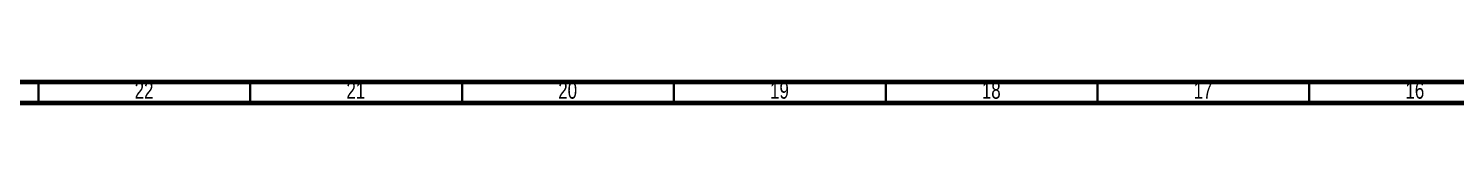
# Model space of a CAD drawing. Header units: millimetres. Extents: x 5 to 1512, y -497 to 895.
# Drawn here: x 397.6 to 734.5, y 5 to 10.1 of the extents above; entities that cross this region are included whole.
import ezdxf

# ---------------------------------------------------------------- set-up
doc = ezdxf.new("R2010")
doc.units = ezdxf.units.MM
doc.styles.add('SLDTEXTSTYLE13', font='TXT', dxfattribs={"width": 0.75})

msp = doc.modelspace()

# ---------------------------------------------------------------- linework, layer by layer
at = {"color": 7, "linetype": 'Continuous', "lineweight": 70}
for p, q in [((1490, 10), (10, 10)), ((1495, 5), (5, 5))]:
    msp.add_line(p, q, dxfattribs=at)
at = {"color": 7, "linetype": 'Continuous', "lineweight": 35}
for p, q in [((400, 10), (400, 5)), ((450, 10), (450, 5)), ((500, 10), (500, 5)), ((550, 10), (550, 5)), ((600, 10), (600, 5)), ((650, 10), (650, 5)), ((700, 10), (700, 5))]:
    msp.add_line(p, q, dxfattribs=at)

# ---------------------------------------------------------------- texts
at = {"color": 7, "linetype": 'Continuous', "lineweight": 0, "char_height": 3.9688, "attachment_point": 2, "style": 'SLDTEXTSTYLE13'}
for s, insert in [('22', (424.92, 10.06)), ('21', (474.92, 10.06)), ('20', (524.92, 10.06)), ('19', (574.92, 10.06)), ('18', (624.92, 10.06)), ('16', (724.92, 10.06)), ('17', (674.92, 10.06))]:
    msp.add_mtext(s, dxfattribs=dict(at, insert=insert))

doc.saveas('drawing.dxf')
